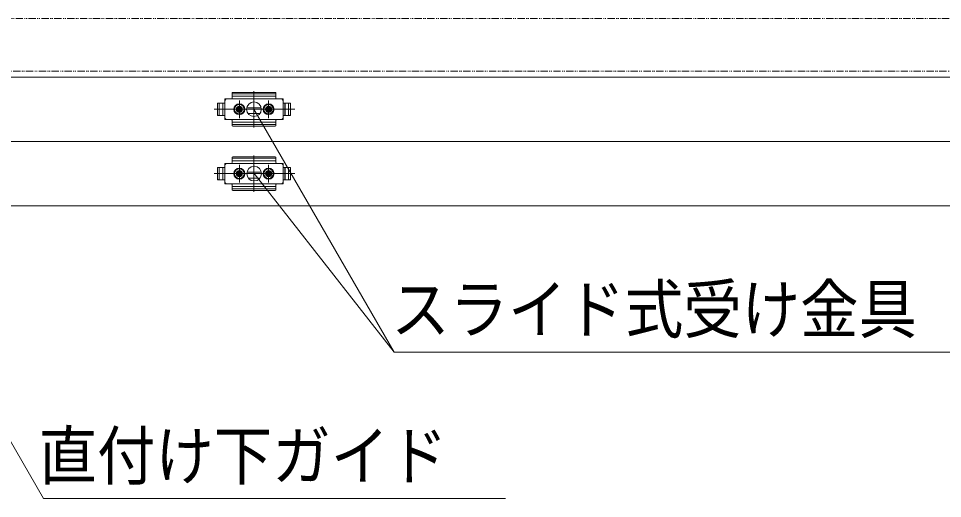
# Model space of a CAD drawing. Units: millimetres, scale not verified. Extents: x -6062 to 6062, y -3045 to 3045.
# Drawn here: x -2286 to -1653, y 1106 to 1434 of the extents above; entities that cross this region are included whole.
import ezdxf
from ezdxf.enums import TextEntityAlignment as Align

# ---------------------------------------------------------------- set-up
doc = ezdxf.new("R2010")
doc.units = ezdxf.units.MM
doc.header["$LTSCALE"] = 20
doc.linetypes.add('DOUBLE_CHAIN1', pattern=[8.8, 5, -1, 0.6, -0.6, 0.6, -1])
doc.layers.add('0-2_2寸法-3', color=7, linetype='Continuous', lineweight=9)
doc.layers.add('0-4_3一般', color=7, linetype='Continuous', lineweight=9)
doc.styles.add('ＭＳ ゴシック', font='')
doc.styles.get('ＭＳ ゴシック').set_extended_font_data('MS Gothic')

# ---------------------------------------------------------------- blocks, each defined once
blk = doc.blocks.new('グループ-2')
at = {"layer": '0-4_3一般'}
for p, q in [((11350, 27876.9), (-59990, 27876.9)), ((-7140, 27556.9), (-7120, 27576.9)), ((-7140, 27576.9), (-7050, 27576.9)), ((-7140, 27576.9), (-7140, 27296.9)), ((-7140, 27566.9), (-7140, 27521.9)), ((-6350, 27576.9), (-7130, 27576.9)), ((-7040, 27586.9), (-7040, 27636.1)), ((-7040, 27613.9), (-6440, 27613.9)), ((-7030, 27666.7), (-6450, 27666.7)), ((-7030, 27646.1), (-6450, 27646.1)), ((-6740, 27685.4), (-6740, 27189.2)), ((-6740, 27594.2), (-6740, 27273.1)), ((-6440, 27636.1), (-6440, 27656.7)), ((-6440, 27636.1), (-6440, 27586.9)), ((-6360, 27576.9), (-6340, 27556.9)), ((-6340, 27296.9), (-6340, 27576.9)), ((-6340, 27521.9), (-6340, 27566.9)), ((-6188.3, 27436.9), (-7286.3, 27436.9)), ((-7276.9, 27436.9), (-6178.9, 27436.9)), ((-7238, 27521.9), (-7238, 27351.9)), ((-7140, 27521.9), (-7238, 27521.9)), ((-7238, 27361.9), (-7238, 27511.9)), ((-7140, 27521.9), (-7228, 27521.9)), ((-7214, 27351.9), (-7214, 27521.9)), ((-7168, 27351.9), (-7168, 27521.9)), ((-7164, 27521.9), (-7164, 27351.9)), ((-7140, 27521.9), (-7140, 27351.9)), ((-6817, 27436.9), (-7065, 27436.9)), ((-6896, 27436.9), (-6984, 27436.9)), ((-6980.1, 27445.5), (-6960.5, 27446.6)), ((-6959.8, 27442.9), (-6980.1, 27445.5)), ((-6960.5, 27446.6), (-6953.2, 27450)), ((-6956.7, 27442.9), (-6960.5, 27446.6)), ((-6956.7, 27442.9), (-6959.8, 27442.9)), ((-6949.4, 27446.3), (-6956.7, 27442.9)), ((-6949.7, 27457.4), (-6953.2, 27450)), ((-6953.2, 27450), (-6949.4, 27446.3)), ((-6948.6, 27477.1), (-6949.7, 27457.4)), ((-6946, 27453.6), (-6949.7, 27457.4)), ((-6949.4, 27446.3), (-6946, 27453.6)), ((-6946.1, 27456.7), (-6948.6, 27477.1)), ((-6946, 27453.6), (-6946.1, 27456.7)), ((-6940, 27313.9), (-6940, 27558.3)), ((-6940, 27541.9), (-6940, 27331.9)), ((-6940, 27392.9), (-6940, 27480.9)), ((-6934, 27453.6), (-6930.3, 27457.4)), ((-6934, 27453.6), (-6933.9, 27456.7)), ((-6930.6, 27446.3), (-6934, 27453.6)), ((-6933.9, 27456.7), (-6931.4, 27477.1)), ((-6931.4, 27477.1), (-6930.3, 27457.4)), ((-6926.8, 27450), (-6930.6, 27446.3)), ((-6930.6, 27446.3), (-6923.3, 27442.9)), ((-6930.3, 27457.4), (-6926.8, 27450)), ((-6919.5, 27446.6), (-6926.8, 27450)), ((-6923.3, 27442.9), (-6919.5, 27446.6)), ((-6923.3, 27442.9), (-6920.2, 27442.9)), ((-6920.2, 27442.9), (-6899.9, 27445.5)), ((-6899.9, 27445.5), (-6919.5, 27446.6)), ((-6417, 27436.9), (-6665, 27436.9)), ((-6475, 27436.9), (-6645, 27436.9)), ((-6496, 27436.9), (-6584, 27436.9)), ((-6556.7, 27442.9), (-6559.8, 27442.9)), ((-6540, 27313.9), (-6540, 27558.3)), ((-6540, 27541.9), (-6540, 27331.9)), ((-6540, 27513.4), (-6540, 27361.5)), ((-6540, 27392.9), (-6540, 27480.9)), ((-6523.3, 27442.9), (-6520.2, 27442.9)), ((-6340, 27351.9), (-6340, 27521.9)), ((-6242, 27521.9), (-6340, 27521.9)), ((-6316, 27351.9), (-6316, 27521.9)), ((-6312, 27521.9), (-6312, 27351.9)), ((-6266, 27521.9), (-6266, 27351.9)), ((-6242, 27351.9), (-6242, 27521.9)), ((-6242, 27511.9), (-6242, 27361.9)), ((-7238, 27351.9), (-7140, 27351.9)), ((-7228, 27351.9), (-7140, 27351.9)), ((-7140, 27351.9), (-7140, 27306.9)), ((-7120, 27296.9), (-7140, 27316.9)), ((-6959.8, 27430.8), (-6980.1, 27428.3)), ((-6980.1, 27428.3), (-6960.5, 27427.2)), ((-6956.7, 27430.9), (-6960.5, 27427.2)), ((-6960.5, 27427.2), (-6953.2, 27423.7)), ((-6956.7, 27430.9), (-6959.8, 27430.8)), ((-6949.4, 27427.5), (-6956.7, 27430.9)), ((-6953.2, 27423.7), (-6949.4, 27427.5)), ((-6949.7, 27416.4), (-6953.2, 27423.7)), ((-6946, 27420.1), (-6949.7, 27416.4)), ((-6948.6, 27396.7), (-6949.7, 27416.4)), ((-6949.4, 27427.5), (-6946, 27420.1)), ((-6946.1, 27417.1), (-6948.6, 27396.7)), ((-6946, 27420.1), (-6946.1, 27417.1)), ((-6930.6, 27427.5), (-6934, 27420.1)), ((-6934, 27420.1), (-6933.9, 27417.1)), ((-6934, 27420.1), (-6930.3, 27416.4)), ((-6933.9, 27417.1), (-6931.4, 27396.7)), ((-6931.4, 27396.7), (-6930.3, 27416.4)), ((-6930.6, 27427.5), (-6923.3, 27430.9)), ((-6926.8, 27423.7), (-6930.6, 27427.5)), ((-6930.3, 27416.4), (-6926.8, 27423.7)), ((-6919.5, 27427.2), (-6926.8, 27423.7)), ((-6923.3, 27430.9), (-6920.2, 27430.8)), ((-6923.3, 27430.9), (-6919.5, 27427.2)), ((-6920.2, 27430.8), (-6899.9, 27428.3)), ((-6899.9, 27428.3), (-6919.5, 27427.2)), ((-6556.7, 27430.9), (-6559.8, 27430.8)), ((-6523.3, 27430.9), (-6520.2, 27430.8)), ((-6340, 27316.9), (-6360, 27296.9)), ((-6340, 27306.9), (-6340, 27351.9)), ((-6340, 27351.9), (-6242, 27351.9)), ((-7050, 27296.9), (-7140, 27296.9)), ((-7130, 27296.9), (-6350, 27296.9)), ((-7040, 27237.7), (-7040, 27286.9)), ((-6440, 27259.9), (-7040, 27259.9)), ((-7040, 27237.7), (-7040, 27227.7)), ((-7040, 27217.1), (-7040, 27227.7)), ((-6450, 27227.7), (-7030, 27227.7)), ((-6450, 27207.1), (-7030, 27207.1)), ((-6440, 27286.9), (-6440, 27237.7)), ((-6340, 27296.9), (-6430, 27296.9)), ((11350, 26996.9), (-59990, 26996.9)), ((-6740, 26805.4), (-6740, 26309.2)), ((-7140, 26696.9), (-7140, 26416.9)), ((-7140, 26696.9), (-7050, 26696.9)), ((-7140, 26676.9), (-7120, 26696.9)), ((-7140, 26686.9), (-7140, 26641.9)), ((-6350, 26696.9), (-7130, 26696.9)), ((-7040, 26766.1), (-7040, 26776.7)), ((-7040, 26756.1), (-7040, 26766.1)), ((-7040, 26706.9), (-7040, 26756.1)), ((-7040, 26733.9), (-6440, 26733.9)), ((-7030, 26786.7), (-6450, 26786.7)), ((-7030, 26766.1), (-6450, 26766.1)), ((-6940, 26433.9), (-6940, 26678.3)), ((-6740, 26714.2), (-6740, 26393.1)), ((-6540, 26433.9), (-6540, 26678.3)), ((-6440, 26756.1), (-6440, 26776.7)), ((-6440, 26756.1), (-6440, 26706.9)), ((-6430, 26696.9), (-6340, 26696.9)), ((-6360, 26696.9), (-6340, 26676.9)), ((-6340, 26696.9), (-6340, 26641.9)), ((-6340, 26416.9), (-6340, 26696.9)), ((-6340, 26641.9), (-6340, 26686.9)), ((-6188.3, 26556.9), (-7286.3, 26556.9)), ((-7276.9, 26556.9), (-6178.9, 26556.9)), ((-7140, 26641.9), (-7238, 26641.9)), ((-7238, 26641.9), (-7238, 26471.9)), ((-7238, 26481.9), (-7238, 26631.9)), ((-7140, 26641.9), (-7228, 26641.9)), ((-7214, 26471.9), (-7214, 26641.9)), ((-7168, 26471.9), (-7168, 26641.9)), ((-7164, 26641.9), (-7164, 26471.9)), ((-7140, 26641.9), (-7140, 26471.9)), ((-6817, 26556.9), (-7065, 26556.9)), ((-6875, 26556.9), (-7045, 26556.9)), ((-6896, 26556.9), (-6984, 26556.9)), ((-6956.7, 26562.9), (-6959.8, 26562.9)), ((-6956.7, 26550.9), (-6959.8, 26550.8)), ((-6940, 26661.9), (-6940, 26451.9)), ((-6940, 26512.9), (-6940, 26600.9)), ((-6923.3, 26562.9), (-6920.2, 26562.9)), ((-6923.3, 26550.9), (-6920.2, 26550.8)), ((-6855, 26556.9), (-6875, 26556.9)), ((-6835, 26556.9), (-6855, 26556.9)), ((-6417, 26556.9), (-6665, 26556.9)), ((-6475, 26556.9), (-6645, 26556.9)), ((-6496, 26556.9), (-6584, 26556.9)), ((-6580.1, 26565.5), (-6560.5, 26566.6)), ((-6559.8, 26562.9), (-6580.1, 26565.5)), ((-6559.8, 26550.8), (-6580.1, 26548.3)), ((-6560.5, 26566.6), (-6553.2, 26570)), ((-6556.7, 26562.9), (-6560.5, 26566.6)), ((-6556.7, 26550.9), (-6560.5, 26547.2)), ((-6556.7, 26562.9), (-6559.8, 26562.9)), ((-6556.7, 26550.9), (-6559.8, 26550.8)), ((-6549.4, 26566.3), (-6556.7, 26562.9)), ((-6549.4, 26547.5), (-6556.7, 26550.9)), ((-6549.7, 26577.4), (-6553.2, 26570)), ((-6553.2, 26570), (-6549.4, 26566.3)), ((-6548.6, 26597.1), (-6549.7, 26577.4)), ((-6546, 26573.6), (-6549.7, 26577.4)), ((-6549.4, 26566.3), (-6546, 26573.6)), ((-6546.1, 26576.7), (-6548.6, 26597.1)), ((-6546, 26573.6), (-6546.1, 26576.7)), ((-6540, 26661.9), (-6540, 26451.9)), ((-6540, 26633.4), (-6540, 26481.5)), ((-6540, 26512.9), (-6540, 26600.9)), ((-6534, 26573.6), (-6530.3, 26577.4)), ((-6534, 26573.6), (-6533.9, 26576.7)), ((-6530.6, 26566.3), (-6534, 26573.6)), ((-6533.9, 26576.7), (-6531.4, 26597.1)), ((-6531.4, 26597.1), (-6530.3, 26577.4)), ((-6526.8, 26570), (-6530.6, 26566.3)), ((-6530.6, 26566.3), (-6523.3, 26562.9)), ((-6530.6, 26547.5), (-6523.3, 26550.9)), ((-6530.3, 26577.4), (-6526.8, 26570)), ((-6519.5, 26566.6), (-6526.8, 26570)), ((-6523.3, 26562.9), (-6519.5, 26566.6)), ((-6523.3, 26562.9), (-6520.2, 26562.9)), ((-6523.3, 26550.9), (-6520.2, 26550.8)), ((-6523.3, 26550.9), (-6519.5, 26547.2)), ((-6520.2, 26562.9), (-6499.9, 26565.5)), ((-6520.2, 26550.8), (-6499.9, 26548.3)), ((-6499.9, 26565.5), (-6519.5, 26566.6)), ((-6455, 26556.9), (-6475, 26556.9)), ((-6435, 26556.9), (-6455, 26556.9)), ((-6242, 26641.9), (-6340, 26641.9)), ((-6340, 26471.9), (-6340, 26641.9)), ((-6340, 26641.9), (-6252, 26641.9)), ((-6316, 26471.9), (-6316, 26641.9)), ((-6312, 26641.9), (-6312, 26471.9)), ((-6266, 26641.9), (-6266, 26471.9)), ((-6242, 26471.9), (-6242, 26641.9)), ((-6242, 26631.9), (-6242, 26481.9)), ((-7238, 26471.9), (-7140, 26471.9)), ((-7228, 26471.9), (-7140, 26471.9)), ((-7140, 26471.9), (-7140, 26426.9)), ((-7120, 26416.9), (-7140, 26436.9)), ((-6580.1, 26548.3), (-6560.5, 26547.2)), ((-6560.5, 26547.2), (-6553.2, 26543.7)), ((-6553.2, 26543.7), (-6549.4, 26547.5)), ((-6549.7, 26536.4), (-6553.2, 26543.7)), ((-6546, 26540.1), (-6549.7, 26536.4)), ((-6548.6, 26516.7), (-6549.7, 26536.4)), ((-6549.4, 26547.5), (-6546, 26540.1)), ((-6546.1, 26537.1), (-6548.6, 26516.7)), ((-6546, 26540.1), (-6546.1, 26537.1)), ((-6530.6, 26547.5), (-6534, 26540.1)), ((-6534, 26540.1), (-6533.9, 26537.1)), ((-6534, 26540.1), (-6530.3, 26536.4)), ((-6533.9, 26537.1), (-6531.4, 26516.7)), ((-6531.4, 26516.7), (-6530.3, 26536.4)), ((-6526.8, 26543.7), (-6530.6, 26547.5)), ((-6530.3, 26536.4), (-6526.8, 26543.7)), ((-6519.5, 26547.2), (-6526.8, 26543.7)), ((-6499.9, 26548.3), (-6519.5, 26547.2)), ((-6340, 26436.9), (-6360, 26416.9)), ((-6340, 26471.9), (-6242, 26471.9)), ((-6340, 26426.9), (-6340, 26471.9)), ((-6340, 26471.9), (-6340, 26416.9)), ((-6252, 26471.9), (-6340, 26471.9)), ((-7050, 26416.9), (-7140, 26416.9)), ((-7130, 26416.9), (-6350, 26416.9)), ((-7040, 26357.7), (-7040, 26406.9)), ((-6440, 26379.9), (-7040, 26379.9)), ((-7040, 26357.7), (-7040, 26347.7)), ((-7040, 26337.1), (-7040, 26347.7)), ((-6450, 26347.7), (-7030, 26347.7)), ((-6450, 26327.1), (-7030, 26327.1)), ((-6440, 26406.9), (-6440, 26357.7)), ((-6440, 26357.7), (-6440, 26347.7)), ((-6440, 26347.7), (-6440, 26337.1)), ((-6340, 26416.9), (-6430, 26416.9)), ((11350, 26116.9), (-59990, 26116.9))]:
    blk.add_line(p, q, dxfattribs=at)
at = {"layer": '0-4_3一般', "linetype": 'DOUBLE_CHAIN1'}
blk.add_lwpolyline([(11360, 27956.9), (-12640, 27956.9), (-12640, 28676.9), (11360, 28676.9)], dxfattribs=at)
at = {"layer": '0-4_3一般'}
for points in [[(-7040, 27636.1), (-7040, 27646.1), (-7040, 27656.7)], [(-6430, 27576.9), (-6340, 27576.9), (-6340, 27521.9), (-6252, 27521.9)], [(-6835, 27436.9), (-6855, 27436.9), (-6875, 27436.9), (-7045, 27436.9)], [(-6559.8, 27442.9), (-6580.1, 27445.5), (-6560.5, 27446.6)], [(-6549.4, 27446.3), (-6546, 27453.6), (-6549.7, 27457.4), (-6553.2, 27450)], [(-6546, 27453.6), (-6546.1, 27456.7), (-6548.6, 27477.1), (-6549.7, 27457.4)], [(-6534, 27453.6), (-6533.9, 27456.7), (-6531.4, 27477.1), (-6530.3, 27457.4)], [(-6530.6, 27446.3), (-6523.3, 27442.9), (-6519.5, 27446.6), (-6526.8, 27450)], [(-6520.2, 27442.9), (-6499.9, 27445.5), (-6519.5, 27446.6)], [(-6435, 27436.9), (-6455, 27436.9), (-6475, 27436.9)], [(-6559.8, 27430.8), (-6580.1, 27428.3), (-6560.5, 27427.2)], [(-6549.4, 27427.5), (-6556.7, 27430.9), (-6560.5, 27427.2), (-6553.2, 27423.7)], [(-6546, 27420.1), (-6546.1, 27417.1), (-6548.6, 27396.7), (-6549.7, 27416.4)], [(-6530.6, 27427.5), (-6534, 27420.1), (-6530.3, 27416.4), (-6526.8, 27423.7)], [(-6534, 27420.1), (-6533.9, 27417.1), (-6531.4, 27396.7), (-6530.3, 27416.4)], [(-6520.2, 27430.8), (-6499.9, 27428.3), (-6519.5, 27427.2)], [(-6252, 27351.9), (-6340, 27351.9), (-6340, 27296.9)], [(-6440, 27237.7), (-6440, 27227.7), (-6440, 27217.1)], [(11350, 26116.9), (11350, 26996.9), (-59990, 26996.9), (-59990, 26116.9)], [(-6959.8, 26562.9), (-6980.1, 26565.5), (-6960.5, 26566.6)], [(-6959.8, 26550.8), (-6980.1, 26548.3), (-6960.5, 26547.2)], [(-6949.4, 26547.5), (-6956.7, 26550.9), (-6960.5, 26547.2), (-6953.2, 26543.7)], [(-6949.4, 26566.3), (-6946, 26573.6), (-6949.7, 26577.4), (-6953.2, 26570)], [(-6946, 26573.6), (-6946.1, 26576.7), (-6948.6, 26597.1), (-6949.7, 26577.4)], [(-6934, 26573.6), (-6933.9, 26576.7), (-6931.4, 26597.1), (-6930.3, 26577.4)], [(-6930.6, 26566.3), (-6923.3, 26562.9), (-6919.5, 26566.6), (-6926.8, 26570)], [(-6920.2, 26562.9), (-6899.9, 26565.5), (-6919.5, 26566.6)], [(-6920.2, 26550.8), (-6899.9, 26548.3), (-6919.5, 26547.2)], [(-6946, 26540.1), (-6946.1, 26537.1), (-6948.6, 26516.7), (-6949.7, 26536.4)], [(-6930.6, 26547.5), (-6934, 26540.1), (-6930.3, 26536.4), (-6926.8, 26543.7)], [(-6934, 26540.1), (-6933.9, 26537.1), (-6931.4, 26516.7), (-6930.3, 26536.4)]]:
    blk.add_lwpolyline(points, dxfattribs=at)
for points in [[(-6549.4, 27446.3), (-6556.7, 27442.9), (-6560.5, 27446.6), (-6553.2, 27450)], [(-6530.6, 27446.3), (-6534, 27453.6), (-6530.3, 27457.4), (-6526.8, 27450)], [(-6549.4, 27427.5), (-6546, 27420.1), (-6549.7, 27416.4), (-6553.2, 27423.7)], [(-6530.6, 27427.5), (-6523.3, 27430.9), (-6519.5, 27427.2), (-6526.8, 27423.7)], [(-6949.4, 26566.3), (-6956.7, 26562.9), (-6960.5, 26566.6), (-6953.2, 26570)], [(-6930.6, 26566.3), (-6934, 26573.6), (-6930.3, 26577.4), (-6926.8, 26570)], [(-6930.6, 26547.5), (-6923.3, 26550.9), (-6919.5, 26547.2), (-6926.8, 26543.7)], [(-6949.4, 26547.5), (-6946, 26540.1), (-6949.7, 26536.4), (-6953.2, 26543.7)]]:
    blk.add_lwpolyline(points, close=True, dxfattribs=at)
for centre, radius in [((-6940, 27436.9), 75), ((-6940, 27436.9), 65), ((-6940, 27436.9), 42), ((-6940, 27436.9), 40), ((-6940, 27436.9), 40), ((-6940, 27436.9), 32.4), ((-6940, 27436.9), 30), ((-6540, 27436.9), 75), ((-6540, 27436.9), 65), ((-6540, 27436.9), 42), ((-6540, 27436.9), 40), ((-6540, 27436.9), 40), ((-6540, 27436.9), 32.4), ((-6540, 27436.9), 30), ((-6940, 26556.9), 75), ((-6940, 26556.9), 65), ((-6940, 26556.9), 42), ((-6940, 26556.9), 40), ((-6940, 26556.9), 40), ((-6940, 26556.9), 32.4), ((-6940, 26556.9), 30), ((-6540, 26556.9), 75), ((-6540, 26556.9), 65), ((-6540, 26556.9), 42), ((-6540, 26556.9), 40), ((-6540, 26556.9), 40), ((-6540, 26556.9), 32.4), ((-6540, 26556.9), 30)]:
    blk.add_circle(centre, radius, dxfattribs=at)
for centre, radius, start, end in [((-7130, 27566.9), 10, 90, 180), ((-7050, 27586.9), 10, 270, 0), ((-7030, 27656.7), 10, 90, 180), ((-7030, 27636.1), 10, 90, 180), ((-6450, 27656.7), 10, 0, 90), ((-6450, 27636.1), 10, 0, 90), ((-6430, 27586.9), 10, 180, 270), ((-6350, 27566.9), 10, 0, 90), ((-7228, 27511.9), 10, 90, 180), ((-6935, 27436.9), 46, 169.19486, 180), ((-6935, 27436.9), 46, 180, 190.80514), ((-6940, 27436.9), 20.7, 162.98773, 197.01227), ((-6940, 27431.9), 46, 79.19486, 100.80514), ((-6940, 27436.9), 20.7, 72.98773, 107.01227), ((-6940, 27436.9), 20.7, 342.98773, 17.01227), ((-6945, 27436.9), 46, 0, 10.80514), ((-6945, 27436.9), 46, 349.19486, 0), ((-6535, 27436.9), 46, 169.19486, 180), ((-6535, 27436.9), 46, 180, 190.80514), ((-6540, 27436.9), 20.7, 162.98773, 197.01227), ((-6540, 27431.9), 46, 79.19486, 100.80514), ((-6540, 27436.9), 20.7, 72.98773, 107.01227), ((-6540, 27436.9), 20.7, 342.98773, 17.01227), ((-6545, 27436.9), 46, 0, 10.80514), ((-6545, 27436.9), 46, 349.19486, 0), ((-6252, 27511.9), 10, 0, 90), ((-7228, 27361.9), 10, 180, 270), ((-6940, 27441.8), 46, 259.19486, 280.80514), ((-6940, 27436.9), 20.7, 252.98773, 287.01227), ((-6540, 27441.8), 46, 259.19486, 280.80514), ((-6540, 27436.9), 20.7, 252.98773, 287.01227), ((-6252, 27361.9), 10, 270, 0), ((-7130, 27306.9), 10, 180, 270), ((-7050, 27286.9), 10, 0, 90), ((-7030, 27237.7), 10, 180, 270), ((-7030, 27217.1), 10, 180, 270), ((-6450, 27237.7), 10, 270, 0), ((-6450, 27217.1), 10, 270, 0), ((-6430, 27286.9), 10, 90, 180), ((-6350, 27306.9), 10, 270, 0), ((-7130, 26686.9), 10, 90, 180), ((-7050, 26706.9), 10, 270, 0), ((-7030, 26776.7), 10, 90, 180), ((-7030, 26756.1), 10, 90, 180), ((-6450, 26776.7), 10, 0, 90), ((-6450, 26756.1), 10, 0, 90), ((-6430, 26706.9), 10, 180, 270), ((-6350, 26686.9), 10, 0, 90), ((-7228, 26631.9), 10, 90, 180), ((-6935, 26556.9), 46, 169.19486, 180), ((-6935, 26556.9), 46, 180, 190.80514), ((-6940, 26556.9), 20.7, 162.98773, 197.01227), ((-6940, 26551.9), 46, 79.19486, 100.80514), ((-6940, 26556.9), 20.7, 72.98773, 107.01227), ((-6940, 26556.9), 20.7, 342.98773, 17.01227), ((-6945, 26556.9), 46, 0, 10.80514), ((-6945, 26556.9), 46, 349.19486, 0), ((-6535, 26556.9), 46, 169.19486, 180), ((-6535, 26556.9), 46, 180, 190.80514), ((-6540, 26556.9), 20.7, 162.98773, 197.01227), ((-6540, 26551.9), 46, 79.19486, 100.80514), ((-6540, 26556.9), 20.7, 72.98773, 107.01227), ((-6540, 26556.9), 20.7, 342.98773, 17.01227), ((-6545, 26556.9), 46, 0, 10.80514), ((-6545, 26556.9), 46, 349.19486, 0), ((-6252, 26631.9), 10, 0, 90), ((-7228, 26481.9), 10, 180, 270), ((-7130, 26426.9), 10, 180, 270), ((-6940, 26561.8), 46, 259.19486, 280.80514), ((-6940, 26556.9), 20.7, 252.98773, 287.01227), ((-6540, 26561.8), 46, 259.19486, 280.80514), ((-6540, 26556.9), 20.7, 252.98773, 287.01227), ((-6350, 26426.9), 10, 270, 0), ((-6252, 26481.9), 10, 270, 0), ((-7050, 26406.9), 10, 0, 90), ((-7030, 26357.7), 10, 180, 270), ((-7030, 26337.1), 10, 180, 270), ((-6450, 26357.7), 10, 270, 0), ((-6450, 26337.1), 10, 270, 0), ((-6430, 26406.9), 10, 90, 180)]:
    blk.add_arc(centre, radius, start, end, dxfattribs=at)
blk = doc.blocks.new('グループ-3')
at = {"layer": '0-4_3一般'}
blk.add_blockref('グループ-2', (0, 0), dxfattribs=at)

msp = doc.modelspace()

# ---------------------------------------------------------------- linework, layer by layer
at = {"layer": '0-2_2寸法-3'}
for p, q in [((-2119.61, 1372.84), (-2129.39, 1372.84)), ((-2124.33, 1376.84), (-2124.67, 1376.84)), ((-2124.33, 1376.84), (-2124.67, 1376.84)), ((-2120.5, 1368.84), (-2128.5, 1368.84)), ((-2119.47, 1328.84), (-2129.26, 1328.84)), ((-2124.18, 1332.84), (-2124.55, 1332.84)), ((-2124.18, 1332.84), (-2124.55, 1332.84)), ((-2124.36, 1327.84), (-2028.66, 1205.84)), ((-2120.37, 1324.84), (-2128.36, 1324.84))]:
    msp.add_line(p, q, dxfattribs=at)
for points in [[(-2124.5, 1371.84), (-2028.66, 1205.84), (-1624.29, 1205.84)], [(-2413.31, 1356.89), (-2268.37, 1105.84), (-1952.36, 1105.84)]]:
    msp.add_lwpolyline(points, dxfattribs=at)
for centre in [(-2124.5, 1371.84), (-2124.5, 1371.84), (-2124.36, 1327.84), (-2124.36, 1327.84)]:
    msp.add_circle(centre, 5.01, dxfattribs=at)

# ---------------------------------------------------------------- block references
at = {"layer": '0-4_3一般', "xscale": 0.05, "yscale": 0.05}
msp.add_blockref('グループ-3', (-1787.5, 0), dxfattribs=at)

# ---------------------------------------------------------------- texts
at = {"layer": '0-2_2寸法-3', "style": 'ＭＳ ゴシック', "width": 0.9}
for s, p in [('スライド式受け金具', (-2030.59, 1209.19)), ('直付け下ガイド', (-2271.82, 1109.02))]:
    msp.add_text(s, height=32.55, dxfattribs=at).set_placement(p, align=Align.BOTTOM_LEFT)

doc.saveas('drawing.dxf')
